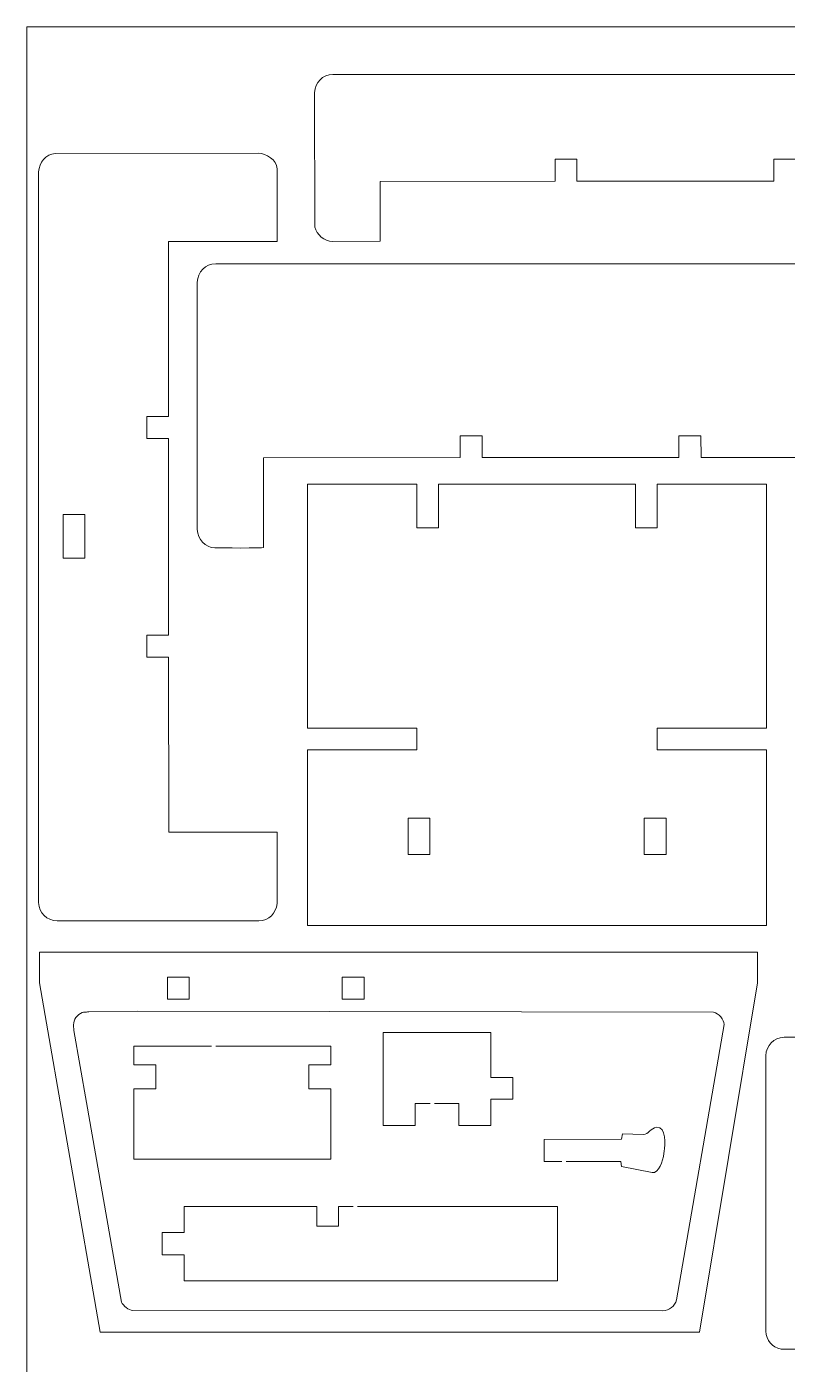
# Model space of a CAD drawing. Header units: centimetres. Extents: x -90 to 56, y -28 to 1.
# Drawn here: x -58.52 to -48.09, y -16.91 to 1.44 of the extents above; entities that cross this region are included whole.
import ezdxf

# ---------------------------------------------------------------- set-up
doc = ezdxf.new("R2010")
doc.units = ezdxf.units.CM
doc.header["$MEASUREMENT"] = 0
doc.layers.add('Camada 1', color=7, linetype='Continuous')

msp = doc.modelspace()

# ---------------------------------------------------------------- linework, layer by layer
at = {"layer": 'Camada 1', "color": 1, "lineweight": 0}
msp.add_lwpolyline([(-58.52102, -28.26382), (-37.52102, -28.26382), (-37.52102, 1.43618), (-58.52102, 1.43618), (-58.52102, -28.26382)], close=True, dxfattribs=at)
at = {"layer": 'Camada 1', "color": 3, "lineweight": 9}
for points, knots in [([(-46.67189, -0.68186), (-46.67189, -0.68186), (-45.57226, -0.68186), (-45.57226, -0.68186), (-45.57226, -0.68186), (-45.57226, -0.68186), (-45.5693, -1.50838), (-45.5693, -1.50838), (-45.5693, -1.50838), (-45.45303, -1.50904), (-44.95889, -1.51643), (-44.8575, -1.49956), (-44.8575, -1.49956), (-44.74392, -1.46809), (-44.67516, -1.36958), (-44.66926, -1.24954), (-44.66926, -1.24954), (-44.66926, -1.24954), (-44.6722, 0.55939), (-44.6722, 0.55939), (-44.6722, 0.55939), (-44.68532, 0.678), (-44.78743, 0.77621), (-44.92222, 0.78293), (-44.92222, 0.78293), (-44.92222, 0.78293), (-54.31981, 0.78293), (-54.31981, 0.78293), (-54.31981, 0.78293), (-54.46482, 0.77892), (-54.56372, 0.66963), (-54.57278, 0.53292), (-54.57278, 0.53292), (-54.57278, 0.53292), (-54.56689, -1.31131), (-54.56689, -1.31131), (-54.56689, -1.31131), (-54.54289, -1.4205), (-54.44078, -1.50211), (-54.32275, -1.50838), (-54.32275, -1.50838), (-54.32275, -1.50838), (-53.67272, -1.50544), (-53.67272, -1.50544), (-53.67272, -1.50544), (-53.67272, -1.50544), (-53.67272, -0.6848), (-53.67272, -0.6848), (-53.67272, -0.6848), (-53.67272, -0.6848), (-51.27259, -0.68186), (-51.27259, -0.68186), (-51.27259, -0.68186), (-51.27259, -0.68186), (-51.27259, -0.38184), (-51.27259, -0.38184), (-51.27259, -0.38184), (-51.27259, -0.38184), (-50.97257, -0.38184), (-50.97257, -0.38184), (-50.97257, -0.38184), (-50.97257, -0.38184), (-50.97257, -0.68186), (-50.97257, -0.68186), (-50.97257, -0.68186), (-50.97257, -0.68186), (-48.27241, -0.68186), (-48.27241, -0.68186), (-48.27241, -0.68186), (-48.27241, -0.68186), (-48.27241, -0.38184), (-48.27241, -0.38184), (-48.27241, -0.38184), (-48.27241, -0.38184), (-47.97239, -0.38184), (-47.97239, -0.38184), (-47.97239, -0.38184), (-47.97239, -0.38184), (-47.97239, -0.68186), (-47.97239, -0.68186), (-47.97239, -0.68186), (-47.97239, -0.68186), (-46.73072, -0.68186), (-46.73072, -0.68186)], [0, 0, 0, 0, 0.04545455, 0.04545455, 0.04545455, 0.04545455, 0.09090909, 0.09090909, 0.09090909, 0.09090909, 0.13636364, 0.13636364, 0.13636364, 0.13636364, 0.18181818, 0.18181818, 0.18181818, 0.18181818, 0.22727273, 0.22727273, 0.22727273, 0.22727273, 0.27272727, 0.27272727, 0.27272727, 0.27272727, 0.31818182, 0.31818182, 0.31818182, 0.31818182, 0.36363636, 0.36363636, 0.36363636, 0.36363636, 0.40909091, 0.40909091, 0.40909091, 0.40909091, 0.45454545, 0.45454545, 0.45454545, 0.45454545, 0.5, 0.5, 0.5, 0.5, 0.54545455, 0.54545455, 0.54545455, 0.54545455, 0.59090909, 0.59090909, 0.59090909, 0.59090909, 0.63636364, 0.63636364, 0.63636364, 0.63636364, 0.68181818, 0.68181818, 0.68181818, 0.68181818, 0.72727273, 0.72727273, 0.72727273, 0.72727273, 0.77272727, 0.77272727, 0.77272727, 0.77272727, 0.81818182, 0.81818182, 0.81818182, 0.81818182, 0.86363636, 0.86363636, 0.86363636, 0.86363636, 0.90909091, 0.90909091, 0.90909091, 0.90909091, 1, 1, 1, 1]), ([(-56.57247, -9.61113), (-56.57247, -9.61113), (-56.57541, -7.21098), (-56.57541, -7.21098), (-56.57541, -7.21098), (-56.57541, -7.21098), (-56.87543, -7.21098), (-56.87543, -7.21098), (-56.87543, -7.21098), (-56.87543, -7.21098), (-56.87543, -6.91097), (-56.87543, -6.91097), (-56.87543, -6.91097), (-56.87543, -6.91097), (-56.57541, -6.91097), (-56.57541, -6.91097), (-56.57541, -6.91097), (-56.57541, -6.91097), (-56.57541, -4.21375), (-56.57541, -4.21375), (-56.57541, -4.21375), (-56.57541, -4.21375), (-56.87543, -4.21081), (-56.87543, -4.21081), (-56.87543, -4.21081), (-56.87543, -4.21081), (-56.87543, -3.91079), (-56.87543, -3.91079), (-56.87543, -3.91079), (-56.87543, -3.91079), (-56.57541, -3.91079), (-56.57541, -3.91079), (-56.57541, -3.91079), (-56.57541, -3.91079), (-56.57541, -1.51066), (-56.57541, -1.51066), (-56.57541, -1.51066), (-56.57541, -1.51066), (-55.08416, -1.51066), (-55.08416, -1.51066), (-55.08416, -1.51066), (-55.08416, -1.51066), (-55.08709, -0.51354), (-55.08709, -0.51354), (-55.08709, -0.51354), (-55.09366, -0.38617), (-55.23203, -0.30188), (-55.34593, -0.29882), (-55.34593, -0.29882), (-55.34593, -0.29882), (-58.13138, -0.30176), (-58.13138, -0.30176), (-58.13138, -0.30176), (-58.25681, -0.30872), (-58.35491, -0.43302), (-58.35787, -0.55177), (-58.35787, -0.55177), (-58.35787, -0.55177), (-58.35787, -10.57589), (-58.35787, -10.57589), (-58.35787, -10.57589), (-58.34961, -10.72511), (-58.24785, -10.81976), (-58.10197, -10.82883), (-58.10197, -10.82883), (-58.10197, -10.82883), (-55.3371, -10.82883), (-55.3371, -10.82883), (-55.3371, -10.82883), (-55.20099, -10.82508), (-55.09854, -10.7217), (-55.08416, -10.59059), (-55.08416, -10.59059), (-55.08416, -10.59059), (-55.08416, -9.61113), (-55.08416, -9.61113), (-55.08416, -9.61113), (-55.08416, -9.61113), (-56.57247, -9.61113), (-56.57247, -9.61113)], [0, 0, 0, 0, 0.04761905, 0.04761905, 0.04761905, 0.04761905, 0.0952381, 0.0952381, 0.0952381, 0.0952381, 0.14285714, 0.14285714, 0.14285714, 0.14285714, 0.19047619, 0.19047619, 0.19047619, 0.19047619, 0.23809524, 0.23809524, 0.23809524, 0.23809524, 0.28571429, 0.28571429, 0.28571429, 0.28571429, 0.33333333, 0.33333333, 0.33333333, 0.33333333, 0.38095238, 0.38095238, 0.38095238, 0.38095238, 0.42857143, 0.42857143, 0.42857143, 0.42857143, 0.47619048, 0.47619048, 0.47619048, 0.47619048, 0.52380952, 0.52380952, 0.52380952, 0.52380952, 0.57142857, 0.57142857, 0.57142857, 0.57142857, 0.61904762, 0.61904762, 0.61904762, 0.61904762, 0.66666667, 0.66666667, 0.66666667, 0.66666667, 0.71428571, 0.71428571, 0.71428571, 0.71428571, 0.76190476, 0.76190476, 0.76190476, 0.76190476, 0.80952381, 0.80952381, 0.80952381, 0.80952381, 0.85714286, 0.85714286, 0.85714286, 0.85714286, 0.9047619, 0.9047619, 0.9047619, 0.9047619, 1, 1, 1, 1]), ([(-46.5693, -5.71137), (-46.5693, -5.71137), (-46.57224, -4.47306), (-46.57224, -4.47306), (-46.57224, -4.47306), (-46.57224, -4.47306), (-49.26945, -4.47306), (-49.26945, -4.47306), (-49.26945, -4.47306), (-49.26945, -4.47306), (-49.2724, -4.17304), (-49.2724, -4.17304), (-49.2724, -4.17304), (-49.2724, -4.17304), (-49.57241, -4.17304), (-49.57241, -4.17304), (-49.57241, -4.17304), (-49.57241, -4.17304), (-49.57241, -4.47306), (-49.57241, -4.47306), (-49.57241, -4.47306), (-49.57241, -4.47306), (-52.27257, -4.47306), (-52.27257, -4.47306), (-52.27257, -4.47306), (-52.27257, -4.47306), (-52.27257, -4.17304), (-52.27257, -4.17304), (-52.27257, -4.17304), (-52.27257, -4.17304), (-52.57257, -4.17304), (-52.57257, -4.17304), (-52.57257, -4.17304), (-52.57257, -4.17304), (-52.57257, -4.47306), (-52.57257, -4.47306), (-52.57257, -4.47306), (-52.57257, -4.47306), (-55.27275, -4.47601), (-55.27275, -4.47601), (-55.27275, -4.47601), (-55.27275, -4.47601), (-55.27275, -5.70844), (-55.27275, -5.70844), (-55.27275, -5.70844), (-55.28081, -5.71648), (-55.87929, -5.71305), (-55.94043, -5.71137), (-55.94043, -5.71137), (-56.07344, -5.70771), (-56.17803, -5.59112), (-56.18162, -5.46136), (-56.18162, -5.46136), (-56.18162, -5.46136), (-56.18162, -2.06705), (-56.18162, -2.06705), (-56.18162, -2.06705), (-56.17833, -1.92839), (-56.07083, -1.81763), (-55.92867, -1.81408), (-55.92867, -1.81408), (-55.92867, -1.81408), (-45.91338, -1.81408), (-45.91338, -1.81408), (-45.91338, -1.81408), (-45.77336, -1.81583), (-45.66376, -1.93253), (-45.66042, -2.06998), (-45.66042, -2.06998), (-45.66042, -2.06998), (-45.66336, -5.49666), (-45.66336, -5.49666), (-45.66336, -5.49666), (-45.66926, -5.6032), (-45.78762, -5.70563), (-45.89278, -5.71137), (-45.89278, -5.71137), (-45.89278, -5.71137), (-46.5693, -5.71137), (-46.5693, -5.71137)], [0, 0, 0, 0, 0.04761905, 0.04761905, 0.04761905, 0.04761905, 0.0952381, 0.0952381, 0.0952381, 0.0952381, 0.14285714, 0.14285714, 0.14285714, 0.14285714, 0.19047619, 0.19047619, 0.19047619, 0.19047619, 0.23809524, 0.23809524, 0.23809524, 0.23809524, 0.28571429, 0.28571429, 0.28571429, 0.28571429, 0.33333333, 0.33333333, 0.33333333, 0.33333333, 0.38095238, 0.38095238, 0.38095238, 0.38095238, 0.42857143, 0.42857143, 0.42857143, 0.42857143, 0.47619048, 0.47619048, 0.47619048, 0.47619048, 0.52380952, 0.52380952, 0.52380952, 0.52380952, 0.57142857, 0.57142857, 0.57142857, 0.57142857, 0.61904762, 0.61904762, 0.61904762, 0.61904762, 0.66666667, 0.66666667, 0.66666667, 0.66666667, 0.71428571, 0.71428571, 0.71428571, 0.71428571, 0.76190476, 0.76190476, 0.76190476, 0.76190476, 0.80952381, 0.80952381, 0.80952381, 0.80952381, 0.85714286, 0.85714286, 0.85714286, 0.85714286, 0.9047619, 0.9047619, 0.9047619, 0.9047619, 1, 1, 1, 1]), ([(-52.87109, -4.83863), (-52.87109, -4.83863), (-50.17093, -4.83569), (-50.17093, -4.83569), (-50.17093, -4.83569), (-50.17093, -4.83569), (-50.17093, -5.43572), (-50.17093, -5.43572), (-50.17093, -5.43572), (-50.17093, -5.43572), (-49.87092, -5.43572), (-49.87092, -5.43572), (-49.87092, -5.43572), (-49.87092, -5.43572), (-49.87092, -4.83569), (-49.87092, -4.83569), (-49.87092, -4.83569), (-49.87092, -4.83569), (-48.37083, -4.83569), (-48.37083, -4.83569), (-48.37083, -4.83569), (-48.37083, -4.83569), (-48.37083, -8.18296), (-48.37083, -8.18296), (-48.37083, -8.18296), (-48.37083, -8.18296), (-49.87092, -8.18296), (-49.87092, -8.18296), (-49.87092, -8.18296), (-49.87092, -8.18296), (-49.87092, -8.48296), (-49.87092, -8.48296), (-49.87092, -8.48296), (-49.87092, -8.48296), (-48.37083, -8.48296), (-48.37083, -8.48296), (-48.37083, -8.48296), (-48.37083, -8.48296), (-48.37083, -10.89194), (-48.37083, -10.89194), (-48.37083, -10.89194), (-48.37083, -10.89194), (-54.6712, -10.89194), (-54.6712, -10.89194), (-54.6712, -10.89194), (-54.6712, -10.89194), (-54.6712, -8.4859), (-54.6712, -8.4859), (-54.6712, -8.4859), (-54.6712, -8.4859), (-54.66826, -8.48296), (-54.66826, -8.48296), (-54.66826, -8.48296), (-54.66826, -8.48296), (-53.17405, -8.48296), (-53.17405, -8.48296), (-53.17405, -8.48296), (-53.17405, -8.48296), (-53.17111, -8.48002), (-53.17111, -8.48002), (-53.17111, -8.48002), (-53.17111, -8.48002), (-53.17111, -8.18296), (-53.17111, -8.18296), (-53.17111, -8.18296), (-53.17111, -8.18296), (-54.66826, -8.18296), (-54.66826, -8.18296), (-54.66826, -8.18296), (-54.66826, -8.18296), (-54.6712, -4.83569), (-54.6712, -4.83569), (-54.6712, -4.83569), (-54.6712, -4.83569), (-53.17111, -4.83569), (-53.17111, -4.83569), (-53.17111, -4.83569), (-53.17111, -4.83569), (-53.17111, -5.43572), (-53.17111, -5.43572), (-53.17111, -5.43572), (-53.17111, -5.43572), (-52.87109, -5.43572), (-52.87109, -5.43572), (-52.87109, -5.43572), (-52.87109, -5.43572), (-52.87109, -4.83863), (-52.87109, -4.83863)], [0, 0, 0, 0, 0.04347826, 0.04347826, 0.04347826, 0.04347826, 0.08695652, 0.08695652, 0.08695652, 0.08695652, 0.13043478, 0.13043478, 0.13043478, 0.13043478, 0.17391304, 0.17391304, 0.17391304, 0.17391304, 0.2173913, 0.2173913, 0.2173913, 0.2173913, 0.26086957, 0.26086957, 0.26086957, 0.26086957, 0.30434783, 0.30434783, 0.30434783, 0.30434783, 0.34782609, 0.34782609, 0.34782609, 0.34782609, 0.39130435, 0.39130435, 0.39130435, 0.39130435, 0.43478261, 0.43478261, 0.43478261, 0.43478261, 0.47826087, 0.47826087, 0.47826087, 0.47826087, 0.52173913, 0.52173913, 0.52173913, 0.52173913, 0.56521739, 0.56521739, 0.56521739, 0.56521739, 0.60869565, 0.60869565, 0.60869565, 0.60869565, 0.65217391, 0.65217391, 0.65217391, 0.65217391, 0.69565217, 0.69565217, 0.69565217, 0.69565217, 0.73913043, 0.73913043, 0.73913043, 0.73913043, 0.7826087, 0.7826087, 0.7826087, 0.7826087, 0.82608696, 0.82608696, 0.82608696, 0.82608696, 0.86956522, 0.86956522, 0.86956522, 0.86956522, 0.91304348, 0.91304348, 0.91304348, 0.91304348, 1, 1, 1, 1]), ([(-58.34484, -11.25927), (-58.34484, -11.25927), (-48.4972, -11.25927), (-48.4972, -11.25927), (-48.4972, -11.25927), (-48.4972, -11.25927), (-48.4972, -11.67988), (-48.4972, -11.67988), (-48.4972, -11.67988), (-48.4972, -11.67988), (-49.29137, -16.46838), (-49.29137, -16.46838), (-49.29137, -16.46838), (-49.29137, -16.46838), (-57.51538, -16.46838), (-57.51538, -16.46838), (-57.51538, -16.46838), (-57.51538, -16.46838), (-58.34484, -11.67988), (-58.34484, -11.67988), (-58.34484, -11.67988), (-58.34484, -11.67988), (-58.34484, -11.25927), (-58.34484, -11.25927)], [0, 0, 0, 0, 0.14285714, 0.14285714, 0.14285714, 0.14285714, 0.28571429, 0.28571429, 0.28571429, 0.28571429, 0.42857143, 0.42857143, 0.42857143, 0.42857143, 0.57142857, 0.57142857, 0.57142857, 0.57142857, 0.71428571, 0.71428571, 0.71428571, 0.71428571, 1, 1, 1, 1]), ([(-56.99476, -12.06813), (-56.99476, -12.06813), (-57.67127, -12.07696), (-57.67127, -12.07696), (-57.67127, -12.07696), (-57.70507, -12.08031), (-57.7691, -12.06621), (-57.8301, -12.13283), (-57.8301, -12.13283), (-57.88048, -12.18786), (-57.88383, -12.26314), (-57.87422, -12.33286), (-57.87422, -12.33286), (-57.87422, -12.33286), (-57.70068, -13.3182), (-57.70068, -13.3182), (-57.70068, -13.3182), (-57.70068, -13.3182), (-57.22124, -16.0566), (-57.22124, -16.0566), (-57.22124, -16.0566), (-57.19765, -16.10874), (-57.12606, -16.16756), (-57.06535, -16.17426), (-57.06535, -16.17426), (-57.06535, -16.17426), (-49.79728, -16.1772), (-49.79728, -16.1772), (-49.79728, -16.1772), (-49.70699, -16.16729), (-49.62848, -16.11616), (-49.60608, -16.02718), (-49.60608, -16.02718), (-49.60608, -16.02718), (-48.9531, -12.24755), (-48.9531, -12.24755), (-48.9531, -12.24755), (-48.94933, -12.18644), (-49.03085, -12.0933), (-49.10018, -12.07989), (-49.10018, -12.07989), (-49.10018, -12.07989), (-56.99476, -12.06813), (-56.99476, -12.06813)], [0, 0, 0, 0, 0.08333333, 0.08333333, 0.08333333, 0.08333333, 0.16666667, 0.16666667, 0.16666667, 0.16666667, 0.25, 0.25, 0.25, 0.25, 0.33333333, 0.33333333, 0.33333333, 0.33333333, 0.41666667, 0.41666667, 0.41666667, 0.41666667, 0.5, 0.5, 0.5, 0.5, 0.58333333, 0.58333333, 0.58333333, 0.58333333, 0.66666667, 0.66666667, 0.66666667, 0.66666667, 0.75, 0.75, 0.75, 0.75, 0.83333333, 0.83333333, 0.83333333, 0.83333333, 1, 1, 1, 1]), ([(-43.39408, -13.84148), (-43.39408, -13.84148), (-41.76946, -13.84148), (-41.76946, -13.84148), (-41.76946, -13.84148), (-41.76946, -13.84148), (-41.76946, -14.1415), (-41.76946, -14.1415), (-41.76946, -14.1415), (-41.76946, -14.1415), (-41.46946, -14.1415), (-41.46946, -14.1415), (-41.46946, -14.1415), (-41.46946, -14.1415), (-41.4665, -13.84148), (-41.4665, -13.84148), (-41.4665, -13.84148), (-41.4665, -13.84148), (-38.76929, -13.84148), (-38.76929, -13.84148), (-38.76929, -13.84148), (-38.76929, -13.84148), (-38.76929, -12.42375), (-38.76929, -12.42375), (-38.76929, -12.42375), (-38.65486, -12.42375), (-38.14086, -12.41531), (-38.06925, -12.42963), (-38.06925, -12.42963), (-37.93609, -12.45626), (-37.87305, -12.54618), (-37.86041, -12.67377), (-37.86041, -12.67377), (-37.86041, -12.67377), (-37.86041, -16.45046), (-37.86041, -16.45046), (-37.86041, -16.45046), (-37.86471, -16.59421), (-37.96271, -16.70266), (-38.11043, -16.70636), (-38.11043, -16.70636), (-38.11043, -16.70636), (-38.46927, -16.70636), (-38.46927, -16.70636), (-38.46927, -16.70636), (-38.46927, -16.70636), (-38.46927, -16.30633), (-38.46927, -16.30633), (-38.46927, -16.30633), (-38.46927, -16.30633), (-47.76981, -16.30633), (-47.76981, -16.30633), (-47.76981, -16.30633), (-47.76981, -16.30633), (-47.76981, -16.70341), (-47.76981, -16.70341), (-47.76981, -16.70341), (-47.76981, -16.70341), (-48.17278, -16.70341), (-48.17278, -16.70341), (-48.17278, -16.70341), (-48.29624, -16.67892), (-48.37165, -16.58174), (-48.38162, -16.45633), (-48.38162, -16.45633), (-48.38162, -16.45633), (-48.38162, -12.6767), (-48.38162, -12.6767), (-48.38162, -12.6767), (-48.37458, -12.53532), (-48.27343, -12.43161), (-48.13159, -12.42375), (-48.13159, -12.42375), (-48.13159, -12.42375), (-47.46981, -12.42375), (-47.46981, -12.42375), (-47.46981, -12.42375), (-47.46981, -12.42375), (-47.46981, -13.84148), (-47.46981, -13.84148), (-47.46981, -13.84148), (-47.46981, -13.84148), (-44.77258, -13.84148), (-44.77258, -13.84148), (-44.77258, -13.84148), (-44.77258, -13.84148), (-44.76964, -14.1415), (-44.76964, -14.1415), (-44.76964, -14.1415), (-44.76964, -14.1415), (-44.46962, -14.1415), (-44.46962, -14.1415), (-44.46962, -14.1415), (-44.46962, -14.1415), (-44.46962, -13.84148), (-44.46962, -13.84148), (-44.46962, -13.84148), (-44.46962, -13.84148), (-43.4529, -13.84148), (-43.4529, -13.84148)], [0, 0, 0, 0, 0.03846154, 0.03846154, 0.03846154, 0.03846154, 0.07692308, 0.07692308, 0.07692308, 0.07692308, 0.11538462, 0.11538462, 0.11538462, 0.11538462, 0.15384615, 0.15384615, 0.15384615, 0.15384615, 0.19230769, 0.19230769, 0.19230769, 0.19230769, 0.23076923, 0.23076923, 0.23076923, 0.23076923, 0.26923077, 0.26923077, 0.26923077, 0.26923077, 0.30769231, 0.30769231, 0.30769231, 0.30769231, 0.34615385, 0.34615385, 0.34615385, 0.34615385, 0.38461538, 0.38461538, 0.38461538, 0.38461538, 0.42307692, 0.42307692, 0.42307692, 0.42307692, 0.46153846, 0.46153846, 0.46153846, 0.46153846, 0.5, 0.5, 0.5, 0.5, 0.53846154, 0.53846154, 0.53846154, 0.53846154, 0.57692308, 0.57692308, 0.57692308, 0.57692308, 0.61538462, 0.61538462, 0.61538462, 0.61538462, 0.65384615, 0.65384615, 0.65384615, 0.65384615, 0.69230769, 0.69230769, 0.69230769, 0.69230769, 0.73076923, 0.73076923, 0.73076923, 0.73076923, 0.76923077, 0.76923077, 0.76923077, 0.76923077, 0.80769231, 0.80769231, 0.80769231, 0.80769231, 0.84615385, 0.84615385, 0.84615385, 0.84615385, 0.88461538, 0.88461538, 0.88461538, 0.88461538, 0.92307692, 0.92307692, 0.92307692, 0.92307692, 1, 1, 1, 1])]:
    msp.add_open_spline(points, degree=3, knots=knots, dxfattribs=at)
at = {"layer": 'Camada 1', "lineweight": 9}
for points in [[(-58.02255, -5.85502), (-58.02255, -5.85502), (-58.02255, -5.25499), (-58.02255, -5.25499), (-58.02255, -5.25499), (-58.02255, -5.25499), (-57.72254, -5.25499), (-57.72254, -5.25499), (-57.72254, -5.25499), (-57.72254, -5.25499), (-57.72254, -5.85502), (-57.72254, -5.85502), (-57.72254, -5.85502), (-57.72254, -5.85502), (-58.02255, -5.85502), (-58.02255, -5.85502)], [(-52.98875, -9.41831), (-52.98875, -9.41831), (-53.28877, -9.41831), (-53.28877, -9.41831), (-53.28877, -9.41831), (-53.28877, -9.41831), (-53.28877, -9.91834), (-53.28877, -9.91834), (-53.28877, -9.91834), (-53.28877, -9.91834), (-52.98875, -9.91834), (-52.98875, -9.91834), (-52.98875, -9.91834), (-52.98875, -9.91834), (-52.98875, -9.41831), (-52.98875, -9.41831)], [(-50.05034, -9.91834), (-50.05034, -9.91834), (-49.75032, -9.91834), (-49.75032, -9.91834), (-49.75032, -9.91834), (-49.75032, -9.91834), (-49.75032, -9.41831), (-49.75032, -9.41831), (-49.75032, -9.41831), (-49.75032, -9.41831), (-50.05034, -9.41831), (-50.05034, -9.41831), (-50.05034, -9.41831), (-50.05034, -9.41831), (-50.05034, -9.91834), (-50.05034, -9.91834)], [(-56.29178, -11.90048), (-56.29178, -11.90048), (-56.29178, -11.60046), (-56.29178, -11.60046), (-56.29178, -11.60046), (-56.29178, -11.60046), (-56.5918, -11.60046), (-56.5918, -11.60046), (-56.5918, -11.60046), (-56.5918, -11.60046), (-56.5918, -11.90048), (-56.5918, -11.90048), (-56.5918, -11.90048), (-56.5918, -11.90048), (-56.29178, -11.90048), (-56.29178, -11.90048)], [(-54.19165, -11.60046), (-54.19165, -11.60046), (-54.19165, -11.90048), (-54.19165, -11.90048), (-54.19165, -11.90048), (-54.19165, -11.90048), (-53.89164, -11.90048), (-53.89164, -11.90048), (-53.89164, -11.90048), (-53.89164, -11.90048), (-53.89164, -11.60046), (-53.89164, -11.60046), (-53.89164, -11.60046), (-53.89164, -11.60046), (-54.19165, -11.60046), (-54.19165, -11.60046)]]:
    msp.add_open_spline(points, degree=3, knots=[0, 0, 0, 0, 0.2, 0.2, 0.2, 0.2, 0.4, 0.4, 0.4, 0.4, 0.6, 0.6, 0.6, 0.6, 1, 1, 1, 1], dxfattribs=at)
at = {"layer": 'Camada 1', "color": 2, "lineweight": 9}
for points, knots in [([(-52.92702, -13.33291), (-52.92702, -13.33291), (-52.59156, -13.33291), (-52.59156, -13.33291), (-52.59156, -13.33291), (-52.59156, -13.33291), (-52.59156, -13.63293), (-52.59156, -13.63293), (-52.59156, -13.63293), (-52.59156, -13.63293), (-52.15329, -13.63293), (-52.15329, -13.63293), (-52.15329, -13.63293), (-52.15329, -13.63293), (-52.15329, -13.27408), (-52.15329, -13.27408), (-52.15329, -13.27408), (-52.15329, -13.27408), (-51.85328, -13.27408), (-51.85328, -13.27408), (-51.85328, -13.27408), (-51.85328, -13.27408), (-51.85328, -12.97407), (-51.85328, -12.97407), (-51.85328, -12.97407), (-51.85328, -12.97407), (-52.15329, -12.97407), (-52.15329, -12.97407), (-52.15329, -12.97407), (-52.15329, -12.97407), (-52.15329, -12.35932), (-52.15329, -12.35932), (-52.15329, -12.35932), (-52.15329, -12.35932), (-53.62986, -12.35932), (-53.62986, -12.35932), (-53.62986, -12.35932), (-53.62986, -12.35932), (-53.62986, -13.63293), (-53.62986, -13.63293), (-53.62986, -13.63293), (-53.62986, -13.63293), (-53.1916, -13.63293), (-53.1916, -13.63293), (-53.1916, -13.63293), (-53.1916, -13.63293), (-53.1916, -13.33291), (-53.1916, -13.33291), (-53.1916, -13.33291), (-53.1916, -13.33291), (-52.98585, -13.33291), (-52.98585, -13.33291)], [0, 0, 0, 0, 0.07142857, 0.07142857, 0.07142857, 0.07142857, 0.14285714, 0.14285714, 0.14285714, 0.14285714, 0.21428571, 0.21428571, 0.21428571, 0.21428571, 0.28571429, 0.28571429, 0.28571429, 0.28571429, 0.35714286, 0.35714286, 0.35714286, 0.35714286, 0.42857143, 0.42857143, 0.42857143, 0.42857143, 0.5, 0.5, 0.5, 0.5, 0.57142857, 0.57142857, 0.57142857, 0.57142857, 0.64285714, 0.64285714, 0.64285714, 0.64285714, 0.71428571, 0.71428571, 0.71428571, 0.71428571, 0.78571429, 0.78571429, 0.78571429, 0.78571429, 0.85714286, 0.85714286, 0.85714286, 0.85714286, 1, 1, 1, 1]), ([(-55.98621, -12.54462), (-55.98621, -12.54462), (-57.05065, -12.54462), (-57.05065, -12.54462), (-57.05065, -12.54462), (-57.05065, -12.54462), (-57.05065, -12.80053), (-57.05065, -12.80053), (-57.05065, -12.80053), (-57.05065, -12.80053), (-56.75063, -12.80053), (-56.75063, -12.80053), (-56.75063, -12.80053), (-56.75063, -12.80053), (-56.75063, -13.12995), (-56.75063, -13.12995), (-56.75063, -13.12995), (-56.75063, -13.12995), (-57.05065, -13.12995), (-57.05065, -13.12995), (-57.05065, -13.12995), (-57.05065, -13.12995), (-57.05065, -14.09472), (-57.05065, -14.09472), (-57.05065, -14.09472), (-57.05065, -14.09472), (-54.35049, -14.09472), (-54.35049, -14.09472), (-54.35049, -14.09472), (-54.35049, -14.09472), (-54.35049, -13.12995), (-54.35049, -13.12995), (-54.35049, -13.12995), (-54.35049, -13.12995), (-54.6505, -13.12995), (-54.6505, -13.12995), (-54.6505, -13.12995), (-54.6505, -13.12995), (-54.6505, -12.80053), (-54.6505, -12.80053), (-54.6505, -12.80053), (-54.6505, -12.80053), (-54.35049, -12.80053), (-54.35049, -12.80053), (-54.35049, -12.80053), (-54.35049, -12.80053), (-54.35049, -12.54462), (-54.35049, -12.54462), (-54.35049, -12.54462), (-54.35049, -12.54462), (-55.92738, -12.54462), (-55.92738, -12.54462)], [0, 0, 0, 0, 0.07142857, 0.07142857, 0.07142857, 0.07142857, 0.14285714, 0.14285714, 0.14285714, 0.14285714, 0.21428571, 0.21428571, 0.21428571, 0.21428571, 0.28571429, 0.28571429, 0.28571429, 0.28571429, 0.35714286, 0.35714286, 0.35714286, 0.35714286, 0.42857143, 0.42857143, 0.42857143, 0.42857143, 0.5, 0.5, 0.5, 0.5, 0.57142857, 0.57142857, 0.57142857, 0.57142857, 0.64285714, 0.64285714, 0.64285714, 0.64285714, 0.71428571, 0.71428571, 0.71428571, 0.71428571, 0.78571429, 0.78571429, 0.78571429, 0.78571429, 0.85714286, 0.85714286, 0.85714286, 0.85714286, 1, 1, 1, 1]), ([(-51.18008, -14.12708), (-51.18008, -14.12708), (-51.42385, -14.12708), (-51.42385, -14.12708), (-51.42385, -14.12708), (-51.42385, -14.12708), (-51.42385, -13.82706), (-51.42385, -13.82706), (-51.42385, -13.82706), (-51.42385, -13.82706), (-50.35908, -13.82412), (-50.35908, -13.82412), (-50.35908, -13.82412), (-50.35908, -13.82412), (-50.34731, -13.75058), (-50.34731, -13.75058), (-50.34731, -13.75058), (-50.34731, -13.75058), (-50.06494, -13.75647), (-50.06494, -13.75647), (-50.06494, -13.75647), (-49.98783, -13.76284), (-49.96482, -13.66566), (-49.8767, -13.6594), (-49.8767, -13.6594), (-49.75015, -13.65041), (-49.76178, -13.90342), (-49.77375, -13.98589), (-49.77375, -13.98589), (-49.78543, -14.06639), (-49.81998, -14.24431), (-49.90905, -14.27707), (-49.90905, -14.27707), (-49.90905, -14.27707), (-49.94141, -14.28001), (-49.94141, -14.28001), (-49.94141, -14.28001), (-49.94141, -14.28001), (-50.36202, -14.19473), (-50.36202, -14.19473), (-50.36202, -14.19473), (-50.36202, -14.19473), (-50.37085, -14.12708), (-50.37085, -14.12708), (-50.37085, -14.12708), (-50.37085, -14.12708), (-51.12125, -14.12708), (-51.12125, -14.12708)], [0, 0, 0, 0, 0.07692308, 0.07692308, 0.07692308, 0.07692308, 0.15384615, 0.15384615, 0.15384615, 0.15384615, 0.23076923, 0.23076923, 0.23076923, 0.23076923, 0.30769231, 0.30769231, 0.30769231, 0.30769231, 0.38461538, 0.38461538, 0.38461538, 0.38461538, 0.46153846, 0.46153846, 0.46153846, 0.46153846, 0.53846154, 0.53846154, 0.53846154, 0.53846154, 0.61538462, 0.61538462, 0.61538462, 0.61538462, 0.69230769, 0.69230769, 0.69230769, 0.69230769, 0.76923077, 0.76923077, 0.76923077, 0.76923077, 0.84615385, 0.84615385, 0.84615385, 0.84615385, 1, 1, 1, 1]), ([(-54.04247, -14.74769), (-54.04247, -14.74769), (-54.24166, -14.74769), (-54.24166, -14.74769), (-54.24166, -14.74769), (-54.24166, -14.74769), (-54.24166, -15.01537), (-54.24166, -15.01537), (-54.24166, -15.01537), (-54.24166, -15.01537), (-54.54168, -15.01537), (-54.54168, -15.01537), (-54.54168, -15.01537), (-54.54168, -15.01537), (-54.54168, -14.74769), (-54.54168, -14.74769), (-54.54168, -14.74769), (-54.54168, -14.74769), (-56.36237, -14.74769), (-56.36237, -14.74769), (-56.36237, -14.74769), (-56.36237, -14.74769), (-56.36237, -15.1036), (-56.36237, -15.1036), (-56.36237, -15.1036), (-56.36237, -15.1036), (-56.66239, -15.1036), (-56.66239, -15.1036), (-56.66239, -15.1036), (-56.66239, -15.1036), (-56.66239, -15.40656), (-56.66239, -15.40656), (-56.66239, -15.40656), (-56.66239, -15.40656), (-56.36237, -15.40656), (-56.36237, -15.40656), (-56.36237, -15.40656), (-56.36237, -15.40656), (-56.36237, -15.76541), (-56.36237, -15.76541), (-56.36237, -15.76541), (-56.36237, -15.76541), (-51.23854, -15.76541), (-51.23854, -15.76541), (-51.23854, -15.76541), (-51.23854, -15.76541), (-51.23854, -14.74769), (-51.23854, -14.74769), (-51.23854, -14.74769), (-51.23854, -14.74769), (-53.98364, -14.74769), (-53.98364, -14.74769)], [0, 0, 0, 0, 0.07142857, 0.07142857, 0.07142857, 0.07142857, 0.14285714, 0.14285714, 0.14285714, 0.14285714, 0.21428571, 0.21428571, 0.21428571, 0.21428571, 0.28571429, 0.28571429, 0.28571429, 0.28571429, 0.35714286, 0.35714286, 0.35714286, 0.35714286, 0.42857143, 0.42857143, 0.42857143, 0.42857143, 0.5, 0.5, 0.5, 0.5, 0.57142857, 0.57142857, 0.57142857, 0.57142857, 0.64285714, 0.64285714, 0.64285714, 0.64285714, 0.71428571, 0.71428571, 0.71428571, 0.71428571, 0.78571429, 0.78571429, 0.78571429, 0.78571429, 0.85714286, 0.85714286, 0.85714286, 0.85714286, 1, 1, 1, 1])]:
    msp.add_open_spline(points, degree=3, knots=knots, dxfattribs=at)

doc.saveas('drawing.dxf')
